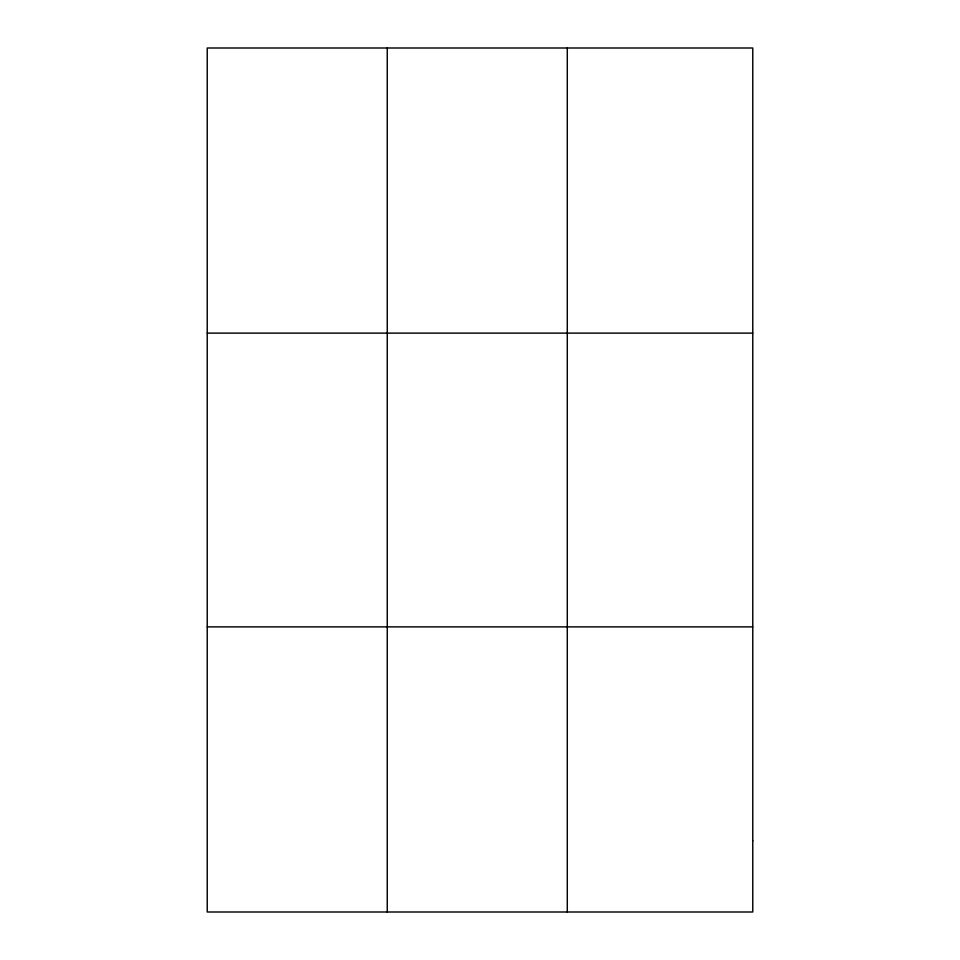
<?xml version="1.0" encoding="UTF-8"?>
<svg xmlns="http://www.w3.org/2000/svg" width="960" height="960" viewBox="0 0 960 960"><rect width="100%" height="100%" fill="white"/><g stroke="black" fill="none" stroke-linecap="round" stroke-linejoin="round"><path stroke-width="1.44" d="M387.252 48L387.252 912M567.288 48L567.288 912M207.228 333.12L752.772 333.12M207.228 626.88L752.772 626.88M752.772 840.72L752.772 912L207.228 912L207.228 48L752.772 48L752.772 840.72"/></g></svg>
